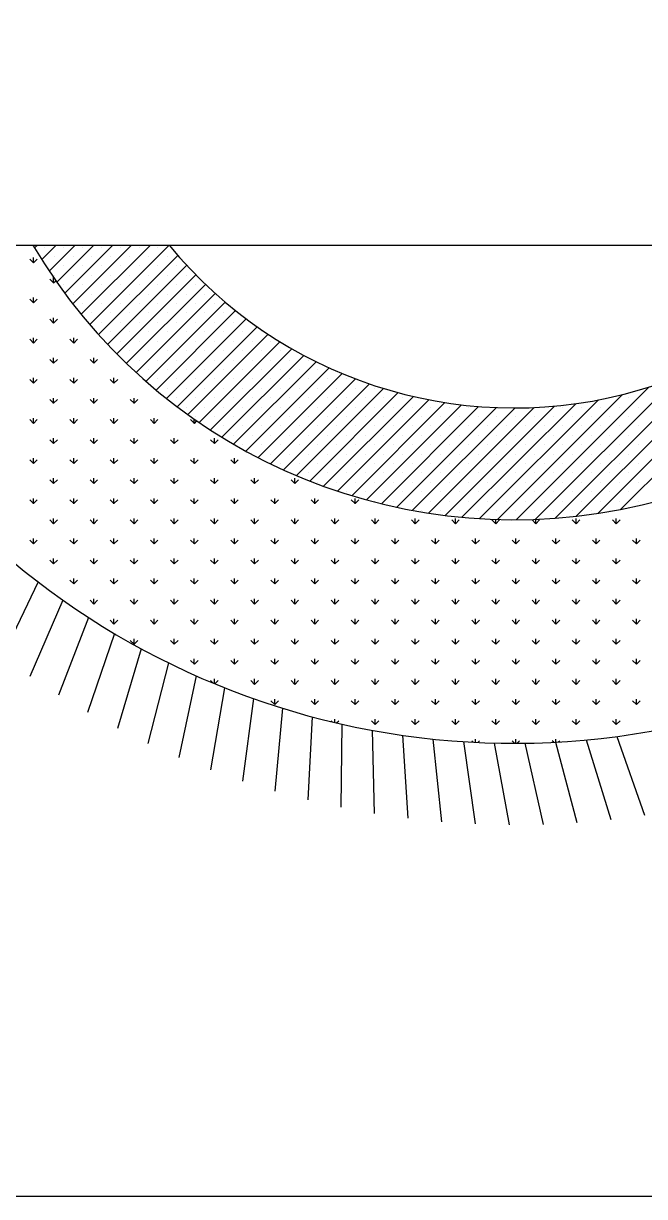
# Model space of a CAD drawing. Extents: x -42728 to 99010, y -18674 to 47645.
# Drawn here: x 15288 to 15843, y 21426 to 22476 of the extents above; entities that cross this region are included whole.
import ezdxf

# ---------------------------------------------------------------- set-up
doc = ezdxf.new("R2010")
doc.units = 0
doc.header["$LTSCALE"] = 100
doc.header["$MEASUREMENT"] = 0
doc.layers.get('0').update_dxf_attribs({"linetype": 'CONTINUOUS'})

# ---------------------------------------------------------------- blocks, each defined once
blk = doc.blocks.new('A$C54835C70')
for p, q in [((1839.9, 278.7), (2258.7, 697.5)), ((1860.2, 282.2), (2255.2, 677.1)), ((1336.5, 516.2), (1339, 518.7)), ((1342.9, 505.7), (1355.9, 518.7)), ((1345.7, 516.9), (1345.7, 516.9)), ((1349.5, 495.5), (1372.7, 518.7)), ((1356.4, 485.5), (1389.5, 518.7)), ((1362.5, 516.9), (1362.5, 516.9)), ((1363.4, 475.7), (1406.4, 518.7)), ((1370.7, 466.1), (1423.2, 518.7)), ((1378.1, 456.8), (1440.1, 518.7)), ((1379.3, 516.9), (1379.3, 516.9)), ((1385.8, 447.6), (1456.8, 518.6)), ((1396.2, 516.9), (1396.2, 516.9)), ((1413, 516.9), (1413, 516.9)), ((1429.9, 516.9), (1429.9, 516.9)), ((1446.7, 516.9), (1446.7, 516.9)), ((1335.6, 502.9), (1332.2, 506.2)), ((1335.6, 502.9), (1335.6, 507.6)), ((1335.6, 502.9), (1338.9, 506.2)), ((1354.1, 508.5), (1354.1, 508.5)), ((1370.9, 508.5), (1370.9, 508.5)), ((1387.8, 508.5), (1387.8, 508.5)), ((1393.7, 438.6), (1464.5, 509.5)), ((1404.6, 508.5), (1404.6, 508.5)), ((1421.4, 508.5), (1421.4, 508.5)), ((1438.3, 508.5), (1438.3, 508.5)), ((1455.1, 508.5), (1455.1, 508.5)), ((1362.5, 500.1), (1362.5, 500.1)), ((1379.3, 500.1), (1379.3, 500.1)), ((1396.2, 500.1), (1396.2, 500.1)), ((1401.7, 429.9), (1472.5, 500.6)), ((1413, 500.1), (1413, 500.1)), ((1429.9, 500.1), (1429.9, 500.1)), ((1446.7, 500.1), (1446.7, 500.1)), ((1463.5, 500.1), (1463.5, 500.1)), ((1353.5, 484.9), (1350.2, 488.3)), ((1353.5, 484.9), (1353.5, 489.6)), ((1353.5, 484.9), (1355.5, 486.8)), ((1354.1, 491.7), (1354.1, 491.7)), ((1362.5, 483.2), (1362.5, 483.2)), ((1370.9, 491.7), (1370.9, 491.7)), ((1379.3, 483.2), (1379.3, 483.2)), ((1387.8, 491.7), (1387.8, 491.7)), ((1396.2, 483.2), (1396.2, 483.2)), ((1404.6, 491.7), (1404.6, 491.7)), ((1410, 421.3), (1480.7, 492)), ((1413, 483.2), (1413, 483.2)), ((1418.5, 412.9), (1489.2, 483.6)), ((1421.4, 491.7), (1421.4, 491.7)), ((1429.9, 483.2), (1429.9, 483.2)), ((1438.3, 491.7), (1438.3, 491.7)), ((1446.7, 483.2), (1446.7, 483.2)), ((1455.1, 491.7), (1455.1, 491.7)), ((1463.5, 483.2), (1463.5, 483.2)), ((1472, 491.7), (1472, 491.7)), ((1480.4, 483.2), (1480.4, 483.2)), ((1370.9, 474.8), (1370.9, 474.8)), ((1387.8, 474.8), (1387.8, 474.8)), ((1404.6, 474.8), (1404.6, 474.8)), ((1421.4, 474.8), (1421.4, 474.8)), ((1427.2, 404.8), (1497.9, 475.5)), ((1438.3, 474.8), (1438.3, 474.8)), ((1455.1, 474.8), (1455.1, 474.8)), ((1472, 474.8), (1472, 474.8)), ((1488.8, 474.8), (1488.8, 474.8)), ((1335.6, 467), (1332.2, 470.3)), ((1335.6, 466.9), (1335.6, 471.7)), ((1335.6, 467), (1338.9, 470.3)), ((1379.3, 466.4), (1379.3, 466.4)), ((1396.2, 466.4), (1396.2, 466.4)), ((1413, 466.4), (1413, 466.4)), ((1429.9, 466.4), (1429.9, 466.4)), ((1436, 396.8), (1506.9, 467.7)), ((1446.7, 466.4), (1446.7, 466.4)), ((1463.5, 466.4), (1463.5, 466.4)), ((1480.4, 466.4), (1480.4, 466.4)), ((1497.2, 466.4), (1497.2, 466.4)), ((1353.5, 449), (1350.2, 452.4)), ((1353.5, 449), (1353.5, 453.7)), ((1353.5, 449), (1356.9, 452.4)), ((1387.8, 458), (1387.8, 458)), ((1404.6, 458), (1404.6, 458)), ((1421.4, 458), (1421.4, 458)), ((1438.3, 458), (1438.3, 458)), ((1445.1, 389), (1516.2, 460.1)), ((1454.4, 381.5), (1525.7, 452.8)), ((1455.1, 458), (1455.1, 458)), ((1472, 458), (1472, 458)), ((1488.8, 458), (1488.8, 458)), ((1505.6, 458), (1505.6, 458)), ((1396.2, 449.6), (1396.2, 449.6)), ((1404.6, 441.1), (1404.6, 441.1)), ((1413, 449.6), (1413, 449.6)), ((1421.4, 441.1), (1421.4, 441.1)), ((1429.9, 449.6), (1429.9, 449.6)), ((1438.3, 441.1), (1438.3, 441.1)), ((1446.7, 449.6), (1446.7, 449.6)), ((1455.1, 441.1), (1455.1, 441.1)), ((1463.5, 449.6), (1463.5, 449.6)), ((1463.9, 374.1), (1535.4, 445.7)), ((1472, 441.1), (1472, 441.1)), ((1480.4, 449.6), (1480.4, 449.6)), ((1488.8, 441.1), (1488.8, 441.1)), ((1497.2, 449.6), (1497.2, 449.6)), ((1505.6, 441.1), (1505.6, 441.1)), ((1514.1, 449.6), (1514.1, 449.6)), ((1522.5, 441.1), (1522.5, 441.1)), ((1539.3, 441.1), (1539.3, 441.1)), ((1335.6, 431), (1332.2, 434.4)), ((1335.6, 431), (1335.6, 435.8)), ((1335.6, 431), (1338.9, 434.4)), ((1371.5, 431), (1368.1, 434.4)), ((1371.5, 431), (1371.5, 435.8)), ((1371.5, 431), (1374.9, 434.4)), ((1413, 432.7), (1413, 432.7)), ((1429.9, 432.7), (1429.9, 432.7)), ((1446.7, 432.7), (1446.7, 432.7)), ((1463.5, 432.7), (1463.5, 432.7)), ((1473.6, 367), (1545.4, 438.9)), ((1480.4, 432.7), (1480.4, 432.7)), ((1483.5, 360), (1555.7, 432.3)), ((1497.2, 432.7), (1497.2, 432.7)), ((1514.1, 432.7), (1514.1, 432.7)), ((1530.9, 432.7), (1530.9, 432.7)), ((1547.7, 432.7), (1547.7, 432.7)), ((1820.5, 276.1), (1980.5, 436.1)), ((1421.4, 424.3), (1421.4, 424.3)), ((1438.3, 424.3), (1438.3, 424.3)), ((1455.1, 424.3), (1455.1, 424.3)), ((1472, 424.3), (1472, 424.3)), ((1488.8, 424.3), (1488.8, 424.3)), ((1493.6, 353.3), (1566.3, 426)), ((1503.9, 346.8), (1577.1, 420)), ((1505.6, 424.3), (1505.6, 424.3)), ((1522.5, 424.3), (1522.5, 424.3)), ((1539.3, 424.3), (1539.3, 424.3)), ((1556.1, 424.3), (1556.1, 424.3)), ((1353.5, 413.1), (1350.2, 416.4)), ((1353.5, 413.1), (1353.5, 417.8)), ((1353.5, 413.1), (1356.9, 416.4)), ((1389.4, 413.1), (1386.1, 416.4)), ((1389.4, 413.1), (1389.4, 417.8)), ((1389.4, 413.1), (1392.8, 416.4)), ((1429.9, 415.9), (1429.9, 415.9)), ((1446.7, 415.9), (1446.7, 415.9)), ((1463.5, 415.9), (1463.5, 415.9)), ((1480.4, 415.9), (1480.4, 415.9)), ((1497.2, 415.9), (1497.2, 415.9)), ((1514.1, 415.9), (1514.1, 415.9)), ((1514.4, 340.5), (1588.2, 414.3)), ((1530.9, 415.9), (1530.9, 415.9)), ((1547.7, 415.9), (1547.7, 415.9)), ((1564.6, 415.9), (1564.6, 415.9)), ((1581.4, 415.9), (1581.4, 415.9)), ((1801.9, 274.4), (1941.8, 414.3)), ((1335.6, 395.1), (1335.6, 399.9)), ((1371.5, 395.1), (1371.5, 399.9)), ((1407.4, 395.1), (1407.4, 399.9)), ((1438.3, 407.5), (1438.3, 407.5)), ((1446.7, 399), (1446.7, 399)), ((1455.1, 407.5), (1455.1, 407.5)), ((1463.5, 399), (1463.5, 399)), ((1472, 407.5), (1472, 407.5)), ((1480.4, 399), (1480.4, 399)), ((1488.8, 407.5), (1488.8, 407.5)), ((1497.2, 399), (1497.2, 399)), ((1505.6, 407.5), (1505.6, 407.5)), ((1514.1, 399), (1514.1, 399)), ((1522.5, 407.5), (1522.5, 407.5)), ((1525.2, 334.4), (1599.7, 408.9)), ((1530.9, 399), (1530.9, 399)), ((1536.2, 328.6), (1611.4, 403.8)), ((1539.3, 407.5), (1539.3, 407.5)), ((1547.4, 323), (1623.4, 399)), ((1547.7, 399), (1547.7, 399)), ((1556.1, 407.5), (1556.1, 407.5)), ((1564.6, 399), (1564.6, 399)), ((1573, 407.5), (1573, 407.5)), ((1581.4, 399), (1581.4, 399)), ((1589.8, 407.5), (1589.8, 407.5)), ((1598.2, 399), (1598.2, 399)), ((1615.1, 399), (1615.1, 399)), ((1784.1, 273.4), (1911.6, 400.9)), ((1335.6, 395.1), (1332.2, 398.5)), ((1335.6, 395.1), (1338.9, 398.5)), ((1371.5, 395.1), (1368.1, 398.5)), ((1371.5, 395.1), (1374.9, 398.5)), ((1407.4, 395.1), (1404, 398.5)), ((1407.4, 395.1), (1410.8, 398.5)), ((1455.1, 390.6), (1455.1, 390.6)), ((1472, 390.6), (1472, 390.6)), ((1488.8, 390.6), (1488.8, 390.6)), ((1505.6, 390.6), (1505.6, 390.6)), ((1522.5, 390.6), (1522.5, 390.6)), ((1539.3, 390.6), (1539.3, 390.6)), ((1556.1, 390.6), (1556.1, 390.6)), ((1558.9, 317.6), (1635.8, 394.5)), ((1570.6, 312.5), (1648.5, 390.4)), ((1573, 390.6), (1573, 390.6)), ((1589.8, 390.6), (1589.8, 390.6)), ((1606.7, 390.6), (1606.7, 390.6)), ((1623.5, 390.6), (1623.5, 390.6)), ((1640.3, 390.6), (1640.3, 390.6)), ((1766.9, 273), (1885.5, 391.6)), ((1353.5, 377.2), (1350.2, 380.5)), ((1353.5, 377.1), (1353.5, 381.9)), ((1353.5, 377.2), (1356.9, 380.5)), ((1389.4, 377.2), (1386.1, 380.5)), ((1389.4, 377.1), (1389.4, 381.9)), ((1389.4, 377.2), (1392.8, 380.5)), ((1425.4, 377.2), (1422, 380.5)), ((1425.4, 377.1), (1425.4, 381.9)), ((1425.4, 377.2), (1428.7, 380.5)), ((1463.5, 382.2), (1463.5, 382.2)), ((1480.4, 382.2), (1480.4, 382.2)), ((1497.2, 382.2), (1497.2, 382.2)), ((1514.1, 382.2), (1514.1, 382.2)), ((1530.9, 382.2), (1530.9, 382.2)), ((1547.7, 382.2), (1547.7, 382.2)), ((1564.6, 382.2), (1564.6, 382.2)), ((1581.4, 382.2), (1581.4, 382.2)), ((1582.5, 307.6), (1661.6, 386.7)), ((1594.8, 303), (1675.1, 383.3)), ((1598.2, 382.2), (1598.2, 382.2)), ((1607.3, 298.6), (1689, 380.3)), ((1615.1, 382.2), (1615.1, 382.2)), ((1631.9, 382.2), (1631.9, 382.2)), ((1648.8, 382.2), (1648.8, 382.2)), ((1665.6, 382.2), (1665.6, 382.2)), ((1734.2, 274), (1840.4, 380.2)), ((1750.3, 273.2), (1862, 385)), ((1850.8, 382.2), (1850.8, 382.2)), ((1867.6, 382.2), (1867.6, 382.2)), ((1472, 373.8), (1472, 373.8)), ((1488.8, 373.8), (1488.8, 373.8)), ((1505.6, 373.8), (1505.6, 373.8)), ((1522.5, 373.8), (1522.5, 373.8)), ((1539.3, 373.8), (1539.3, 373.8)), ((1556.1, 373.8), (1556.1, 373.8)), ((1573, 373.8), (1573, 373.8)), ((1589.8, 373.8), (1589.8, 373.8)), ((1606.7, 373.8), (1606.7, 373.8)), ((1620, 294.5), (1703.3, 377.8)), ((1623.5, 373.8), (1623.5, 373.8)), ((1633.1, 290.8), (1718.1, 375.8)), ((1640.3, 373.8), (1640.3, 373.8)), ((1646.5, 287.3), (1733.4, 374.3)), ((1657.2, 373.8), (1657.2, 373.8)), ((1660.2, 284.2), (1749.3, 373.3)), ((1674, 373.8), (1674, 373.8)), ((1674.2, 281.4), (1765.9, 373)), ((1688.6, 278.9), (1783.1, 373.4)), ((1690.8, 373.8), (1690.8, 373.8)), ((1703.4, 276.8), (1801.2, 374.7)), ((1707.7, 373.8), (1707.7, 373.8)), ((1718.5, 275.2), (1820.2, 376.8)), ((1724.5, 373.8), (1724.5, 373.8)), ((1791.9, 373.8), (1791.9, 373.8)), ((1808.7, 373.8), (1808.7, 373.8)), ((1825.6, 373.8), (1825.6, 373.8)), ((1842.4, 373.8), (1842.4, 373.8)), ((1859.2, 373.8), (1859.2, 373.8)), ((1876.1, 373.8), (1876.1, 373.8)), ((1335.6, 359.2), (1332.2, 362.6)), ((1335.6, 359.2), (1335.6, 363.9)), ((1335.6, 359.2), (1338.9, 362.6)), ((1371.5, 359.2), (1368.1, 362.6)), ((1371.5, 359.2), (1371.5, 363.9)), ((1371.5, 359.2), (1374.9, 362.6)), ((1407.4, 359.2), (1404, 362.6)), ((1407.4, 359.2), (1407.4, 363.9)), ((1407.4, 359.2), (1410.8, 362.6)), ((1443.3, 359.2), (1440, 362.6)), ((1443.3, 359.2), (1443.3, 363.9)), ((1443.3, 359.2), (1446.7, 362.6)), ((1479.3, 359.2), (1475.9, 362.6)), ((1479.2, 359.2), (1479.2, 362.9)), ((1479.3, 359.2), (1481.5, 361.4)), ((1480.4, 365.4), (1480.4, 365.4)), ((1488.8, 356.9), (1488.8, 356.9)), ((1497.2, 365.4), (1497.2, 365.4)), ((1505.6, 356.9), (1505.6, 356.9)), ((1514.1, 365.4), (1514.1, 365.4)), ((1522.5, 356.9), (1522.5, 356.9)), ((1530.9, 365.4), (1530.9, 365.4)), ((1539.3, 356.9), (1539.3, 356.9)), ((1547.7, 365.4), (1547.7, 365.4)), ((1556.1, 356.9), (1556.1, 356.9)), ((1564.6, 365.4), (1564.6, 365.4)), ((1573, 356.9), (1573, 356.9)), ((1581.4, 365.4), (1581.4, 365.4)), ((1589.8, 356.9), (1589.8, 356.9)), ((1598.2, 365.4), (1598.2, 365.4)), ((1606.7, 356.9), (1606.7, 356.9)), ((1615.1, 365.4), (1615.1, 365.4)), ((1623.5, 356.9), (1623.5, 356.9)), ((1631.9, 365.4), (1631.9, 365.4)), ((1640.3, 356.9), (1640.3, 356.9)), ((1648.8, 365.4), (1648.8, 365.4)), ((1657.2, 356.9), (1657.2, 356.9)), ((1665.6, 365.4), (1665.6, 365.4)), ((1674, 356.9), (1674, 356.9)), ((1682.4, 365.4), (1682.4, 365.4)), ((1690.8, 356.9), (1690.8, 356.9)), ((1699.3, 365.4), (1699.3, 365.4)), ((1707.7, 356.9), (1707.7, 356.9)), ((1716.1, 365.4), (1716.1, 365.4)), ((1724.5, 356.9), (1724.5, 356.9)), ((1732.9, 365.4), (1732.9, 365.4)), ((1741.4, 356.9), (1741.4, 356.9)), ((1749.8, 365.4), (1749.8, 365.4)), ((1758.2, 356.9), (1758.2, 356.9)), ((1766.6, 365.4), (1766.6, 365.4)), ((1775, 356.9), (1775, 356.9)), ((1783.5, 365.4), (1783.5, 365.4)), ((1791.9, 356.9), (1791.9, 356.9)), ((1800.3, 365.4), (1800.3, 365.4)), ((1808.7, 356.9), (1808.7, 356.9)), ((1817.1, 365.4), (1817.1, 365.4)), ((1825.6, 356.9), (1825.6, 356.9)), ((1834, 365.4), (1834, 365.4)), ((1842.4, 356.9), (1842.4, 356.9)), ((1850.8, 365.4), (1850.8, 365.4)), ((1859.2, 356.9), (1859.2, 356.9)), ((1867.6, 365.4), (1867.6, 365.4)), ((1876.1, 356.9), (1876.1, 356.9)), ((1514.1, 348.5), (1514.1, 348.5)), ((1530.9, 348.5), (1530.9, 348.5)), ((1547.7, 348.5), (1547.7, 348.5)), ((1564.6, 348.5), (1564.6, 348.5)), ((1581.4, 348.5), (1581.4, 348.5)), ((1598.2, 348.5), (1598.2, 348.5)), ((1615.1, 348.5), (1615.1, 348.5)), ((1631.9, 348.5), (1631.9, 348.5)), ((1648.8, 348.5), (1648.8, 348.5)), ((1665.6, 348.5), (1665.6, 348.5)), ((1682.4, 348.5), (1682.4, 348.5)), ((1699.3, 348.5), (1699.3, 348.5)), ((1716.1, 348.5), (1716.1, 348.5)), ((1732.9, 348.5), (1732.9, 348.5)), ((1749.8, 348.5), (1749.8, 348.5)), ((1766.6, 348.5), (1766.6, 348.5)), ((1783.5, 348.5), (1783.5, 348.5)), ((1800.3, 348.5), (1800.3, 348.5)), ((1817.1, 348.5), (1817.1, 348.5)), ((1834, 348.5), (1834, 348.5)), ((1850.8, 348.5), (1850.8, 348.5)), ((1867.6, 348.5), (1867.6, 348.5)), ((1353.5, 341.2), (1350.2, 344.6)), ((1353.5, 341.2), (1353.5, 346)), ((1353.5, 341.2), (1356.9, 344.6)), ((1389.4, 341.2), (1386.1, 344.6)), ((1389.4, 341.2), (1389.4, 346)), ((1389.4, 341.2), (1392.8, 344.6)), ((1425.4, 341.2), (1422, 344.6)), ((1425.4, 341.2), (1425.4, 346)), ((1425.4, 341.2), (1428.7, 344.6)), ((1461.3, 341.2), (1457.9, 344.6)), ((1461.3, 341.2), (1461.3, 346)), ((1461.3, 341.2), (1464.7, 344.6)), ((1497.2, 341.2), (1493.8, 344.6)), ((1497.2, 341.2), (1497.2, 346)), ((1497.2, 341.2), (1500.6, 344.6)), ((1522.5, 340.1), (1522.5, 340.1)), ((1539.3, 340.1), (1539.3, 340.1)), ((1556.1, 340.1), (1556.1, 340.1)), ((1573, 340.1), (1573, 340.1)), ((1589.8, 340.1), (1589.8, 340.1)), ((1606.7, 340.1), (1606.7, 340.1)), ((1623.5, 340.1), (1623.5, 340.1)), ((1640.3, 340.1), (1640.3, 340.1)), ((1657.2, 340.1), (1657.2, 340.1)), ((1674, 340.1), (1674, 340.1)), ((1690.8, 340.1), (1690.8, 340.1)), ((1707.7, 340.1), (1707.7, 340.1)), ((1724.5, 340.1), (1724.5, 340.1)), ((1741.4, 340.1), (1741.4, 340.1)), ((1758.2, 340.1), (1758.2, 340.1)), ((1775, 340.1), (1775, 340.1)), ((1791.9, 340.1), (1791.9, 340.1)), ((1808.7, 340.1), (1808.7, 340.1)), ((1825.6, 340.1), (1825.6, 340.1)), ((1842.4, 340.1), (1842.4, 340.1)), ((1859.2, 340.1), (1859.2, 340.1)), ((1876.1, 340.1), (1876.1, 340.1)), ((1335.6, 323.3), (1332.2, 326.6)), ((1335.6, 323.3), (1335.6, 328)), ((1335.6, 323.3), (1338.9, 326.6)), ((1371.5, 323.3), (1368.1, 326.6)), ((1371.5, 323.3), (1371.5, 328)), ((1371.5, 323.3), (1374.9, 326.6)), ((1407.4, 323.3), (1404, 326.6)), ((1407.4, 323.3), (1407.4, 328)), ((1407.4, 323.3), (1410.8, 326.6)), ((1443.3, 323.3), (1440, 326.6)), ((1443.3, 323.3), (1443.3, 328)), ((1443.3, 323.3), (1446.7, 326.6)), ((1479.3, 323.3), (1475.9, 326.6)), ((1479.2, 323.3), (1479.2, 328)), ((1479.3, 323.3), (1482.6, 326.6)), ((1515.2, 323.3), (1511.8, 326.6)), ((1515.2, 323.3), (1515.2, 328)), ((1515.2, 323.3), (1518.5, 326.6)), ((1530.9, 331.7), (1530.9, 331.7)), ((1547.7, 331.7), (1547.7, 331.7)), ((1564.6, 331.7), (1564.6, 331.7)), ((1581.4, 331.7), (1581.4, 331.7)), ((1598.2, 331.7), (1598.2, 331.7)), ((1615.1, 331.7), (1615.1, 331.7)), ((1631.9, 331.7), (1631.9, 331.7)), ((1648.8, 331.7), (1648.8, 331.7)), ((1665.6, 331.7), (1665.6, 331.7)), ((1682.4, 331.7), (1682.4, 331.7)), ((1699.3, 331.7), (1699.3, 331.7)), ((1716.1, 331.7), (1716.1, 331.7)), ((1732.9, 331.7), (1732.9, 331.7)), ((1749.8, 331.7), (1749.8, 331.7)), ((1766.6, 331.7), (1766.6, 331.7)), ((1783.5, 331.7), (1783.5, 331.7)), ((1800.3, 331.7), (1800.3, 331.7)), ((1817.1, 331.7), (1817.1, 331.7)), ((1834, 331.7), (1834, 331.7)), ((1850.8, 331.7), (1850.8, 331.7)), ((1867.6, 331.7), (1867.6, 331.7)), ((1556.1, 323.3), (1556.1, 323.3)), ((1573, 323.3), (1573, 323.3)), ((1589.8, 323.3), (1589.8, 323.3)), ((1606.7, 323.3), (1606.7, 323.3)), ((1623.5, 323.3), (1623.5, 323.3)), ((1640.3, 323.3), (1640.3, 323.3)), ((1657.2, 323.3), (1657.2, 323.3)), ((1674, 323.3), (1674, 323.3)), ((1690.8, 323.3), (1690.8, 323.3)), ((1707.7, 323.3), (1707.7, 323.3)), ((1724.5, 323.3), (1724.5, 323.3)), ((1741.4, 323.3), (1741.4, 323.3)), ((1758.2, 323.3), (1758.2, 323.3)), ((1775, 323.3), (1775, 323.3)), ((1791.9, 323.3), (1791.9, 323.3)), ((1808.7, 323.3), (1808.7, 323.3)), ((1825.6, 323.3), (1825.6, 323.3)), ((1842.4, 323.3), (1842.4, 323.3)), ((1859.2, 323.3), (1859.2, 323.3)), ((1876.1, 323.3), (1876.1, 323.3)), ((1353.5, 305.3), (1350.2, 308.7)), ((1353.5, 305.3), (1353.5, 310.1)), ((1353.5, 305.3), (1356.9, 308.7)), ((1389.4, 305.3), (1386.1, 308.7)), ((1389.4, 305.3), (1389.4, 310.1)), ((1389.4, 305.3), (1392.8, 308.7)), ((1425.4, 305.3), (1422, 308.7)), ((1425.4, 305.3), (1425.4, 310.1)), ((1425.4, 305.3), (1428.7, 308.7)), ((1461.3, 305.3), (1457.9, 308.7)), ((1461.3, 305.3), (1461.3, 310.1)), ((1461.3, 305.3), (1464.7, 308.7)), ((1497.2, 305.3), (1493.8, 308.7)), ((1497.2, 305.3), (1497.2, 310.1)), ((1497.2, 305.3), (1500.6, 308.7)), ((1533.1, 305.3), (1529.8, 308.7)), ((1533.1, 305.3), (1533.1, 310.1)), ((1533.1, 305.3), (1536.5, 308.7)), ((1569.1, 305.3), (1565.7, 308.7)), ((1569, 305.3), (1569, 310.1)), ((1569.1, 305.3), (1572.4, 308.7)), ((1581.4, 314.9), (1581.4, 314.9)), ((1589.8, 306.4), (1589.8, 306.4)), ((1598.2, 314.9), (1598.2, 314.9)), ((1606.7, 306.4), (1606.7, 306.4)), ((1615.1, 314.9), (1615.1, 314.9)), ((1623.5, 306.4), (1623.5, 306.4)), ((1631.9, 314.9), (1631.9, 314.9)), ((1640.3, 306.4), (1640.3, 306.4)), ((1648.8, 314.9), (1648.8, 314.9)), ((1657.2, 306.4), (1657.2, 306.4)), ((1665.6, 314.9), (1665.6, 314.9)), ((1674, 306.4), (1674, 306.4)), ((1682.4, 314.9), (1682.4, 314.9)), ((1690.8, 306.4), (1690.8, 306.4)), ((1699.3, 314.9), (1699.3, 314.9)), ((1707.7, 306.4), (1707.7, 306.4)), ((1716.1, 314.9), (1716.1, 314.9)), ((1724.5, 306.4), (1724.5, 306.4)), ((1732.9, 314.9), (1732.9, 314.9)), ((1741.4, 306.4), (1741.4, 306.4)), ((1749.8, 314.9), (1749.8, 314.9)), ((1758.2, 306.4), (1758.2, 306.4)), ((1766.6, 314.9), (1766.6, 314.9)), ((1775, 306.4), (1775, 306.4)), ((1783.5, 314.9), (1783.5, 314.9)), ((1791.9, 306.4), (1791.9, 306.4)), ((1800.3, 314.9), (1800.3, 314.9)), ((1808.7, 306.4), (1808.7, 306.4)), ((1817.1, 314.9), (1817.1, 314.9)), ((1825.6, 306.4), (1825.6, 306.4)), ((1834, 314.9), (1834, 314.9)), ((1842.4, 306.4), (1842.4, 306.4)), ((1850.8, 314.9), (1850.8, 314.9)), ((1859.2, 306.4), (1859.2, 306.4)), ((1867.6, 314.9), (1867.6, 314.9)), ((1876.1, 306.4), (1876.1, 306.4)), ((1615.1, 298), (1615.1, 298)), ((1631.9, 298), (1631.9, 298)), ((1648.8, 298), (1648.8, 298)), ((1665.6, 298), (1665.6, 298)), ((1682.4, 298), (1682.4, 298)), ((1699.3, 298), (1699.3, 298)), ((1716.1, 298), (1716.1, 298)), ((1732.9, 298), (1732.9, 298)), ((1749.8, 298), (1749.8, 298)), ((1766.6, 298), (1766.6, 298)), ((1783.5, 298), (1783.5, 298)), ((1800.3, 298), (1800.3, 298)), ((1817.1, 298), (1817.1, 298)), ((1834, 298), (1834, 298)), ((1850.8, 298), (1850.8, 298)), ((1867.6, 298), (1867.6, 298)), ((1335.6, 287.4), (1332.2, 290.7)), ((1335.6, 287.3), (1335.6, 292.1)), ((1335.6, 287.4), (1338.9, 290.7)), ((1371.5, 287.4), (1368.1, 290.7)), ((1371.5, 287.3), (1371.5, 292.1)), ((1371.5, 287.4), (1374.9, 290.7)), ((1407.4, 287.4), (1404, 290.7)), ((1407.4, 287.3), (1407.4, 292.1)), ((1407.4, 287.4), (1410.8, 290.7)), ((1443.3, 287.4), (1440, 290.7)), ((1443.3, 287.3), (1443.3, 292.1)), ((1443.3, 287.4), (1446.7, 290.7)), ((1479.3, 287.4), (1475.9, 290.7)), ((1479.2, 287.3), (1479.2, 292.1)), ((1479.3, 287.4), (1482.6, 290.7)), ((1515.2, 287.4), (1511.8, 290.7)), ((1515.2, 287.3), (1515.2, 292.1)), ((1515.2, 287.4), (1518.5, 290.7)), ((1551.1, 287.4), (1547.7, 290.7)), ((1551.1, 287.3), (1551.1, 292.1)), ((1551.1, 287.4), (1554.5, 290.7)), ((1587, 287.4), (1583.6, 290.7)), ((1587, 287.3), (1587, 292.1)), ((1587, 287.4), (1590.4, 290.7)), ((1622.9, 287.4), (1619.6, 290.7)), ((1622.9, 287.3), (1622.9, 292.1)), ((1622.9, 287.4), (1626.3, 290.7)), ((1640.3, 289.6), (1640.3, 289.6)), ((1657.2, 289.6), (1657.2, 289.6)), ((1674, 289.6), (1674, 289.6)), ((1690.8, 289.6), (1690.8, 289.6)), ((1707.7, 289.6), (1707.7, 289.6)), ((1724.5, 289.6), (1724.5, 289.6)), ((1741.4, 289.6), (1741.4, 289.6)), ((1758.2, 289.6), (1758.2, 289.6)), ((1775, 289.6), (1775, 289.6)), ((1791.9, 289.6), (1791.9, 289.6)), ((1808.7, 289.6), (1808.7, 289.6)), ((1825.6, 289.6), (1825.6, 289.6)), ((1842.4, 289.6), (1842.4, 289.6)), ((1859.2, 289.6), (1859.2, 289.6)), ((1876.1, 289.6), (1876.1, 289.6)), ((1353.5, 269.4), (1353.5, 274.1)), ((1389.4, 269.4), (1389.4, 274.1)), ((1425.4, 269.4), (1425.4, 274.1)), ((1461.3, 269.4), (1461.3, 274.1)), ((1497.2, 269.4), (1497.2, 274.1)), ((1533.1, 269.4), (1533.1, 274.1)), ((1569, 269.4), (1569, 274.1)), ((1605, 269.4), (1605, 274.1)), ((1640.9, 269.4), (1640.9, 274.1)), ((1676.8, 269.4), (1676.8, 274.1)), ((1682.4, 281.2), (1682.4, 281.2)), ((1699.3, 281.2), (1699.3, 281.2)), ((1712.7, 269.4), (1712.7, 274.1)), ((1716.1, 281.2), (1716.1, 281.2)), ((1732.9, 281.2), (1732.9, 281.2)), ((1748.7, 269.4), (1748.7, 273.3)), ((1749.8, 281.2), (1749.8, 281.2)), ((1766.6, 281.2), (1766.6, 281.2)), ((1783.5, 281.2), (1783.5, 281.2)), ((1784.6, 269.4), (1784.6, 273.4)), ((1800.3, 281.2), (1800.3, 281.2)), ((1817.1, 281.2), (1817.1, 281.2)), ((1820.5, 269.4), (1820.5, 274.1)), ((1834, 281.2), (1834, 281.2)), ((1850.8, 281.2), (1850.8, 281.2)), ((1856.4, 269.4), (1856.4, 274.1)), ((1353.5, 269.4), (1350.2, 272.8)), ((1353.5, 269.4), (1356.9, 272.8)), ((1389.4, 269.4), (1386.1, 272.8)), ((1389.4, 269.4), (1392.8, 272.8)), ((1425.4, 269.4), (1422, 272.8)), ((1425.4, 269.4), (1428.7, 272.8)), ((1461.3, 269.4), (1457.9, 272.8)), ((1461.3, 269.4), (1464.7, 272.8)), ((1497.2, 269.4), (1493.8, 272.8)), ((1497.2, 269.4), (1500.6, 272.8)), ((1533.1, 269.4), (1529.8, 272.8)), ((1533.1, 269.4), (1536.5, 272.8)), ((1569.1, 269.4), (1565.7, 272.8)), ((1569.1, 269.4), (1572.4, 272.8)), ((1605, 269.4), (1601.6, 272.8)), ((1605, 269.4), (1608.3, 272.8)), ((1640.9, 269.4), (1637.5, 272.8)), ((1640.9, 269.4), (1644.3, 272.8)), ((1676.8, 269.4), (1673.5, 272.8)), ((1676.8, 269.4), (1680.2, 272.8)), ((1712.7, 269.4), (1709.4, 272.8)), ((1712.7, 269.4), (1716.1, 272.8)), ((1748.7, 269.4), (1745.3, 272.8)), ((1748.7, 269.4), (1752, 272.8)), ((1784.6, 269.4), (1781.2, 272.8)), ((1784.6, 269.4), (1787.9, 272.8)), ((1820.5, 269.4), (1817.1, 272.8)), ((1820.5, 269.4), (1823.9, 272.8)), ((1856.4, 269.4), (1853.1, 272.8)), ((1856.4, 269.4), (1859.8, 272.8)), ((1335.6, 251.4), (1332.2, 254.8)), ((1335.6, 251.4), (1335.6, 256.2)), ((1335.6, 251.4), (1338.9, 254.8)), ((1371.5, 251.4), (1368.1, 254.8)), ((1371.5, 251.4), (1371.5, 256.2)), ((1371.5, 251.4), (1374.9, 254.8)), ((1407.4, 251.4), (1404, 254.8)), ((1407.4, 251.4), (1407.4, 256.2)), ((1407.4, 251.4), (1410.8, 254.8)), ((1443.3, 251.4), (1440, 254.8)), ((1443.3, 251.4), (1443.3, 256.2)), ((1443.3, 251.4), (1446.7, 254.8)), ((1479.3, 251.4), (1475.9, 254.8)), ((1479.2, 251.4), (1479.2, 256.2)), ((1479.3, 251.4), (1482.6, 254.8)), ((1515.2, 251.4), (1511.8, 254.8)), ((1515.2, 251.4), (1515.2, 256.2)), ((1515.2, 251.4), (1518.5, 254.8)), ((1551.1, 251.4), (1547.7, 254.8)), ((1551.1, 251.4), (1551.1, 256.2)), ((1551.1, 251.4), (1554.5, 254.8)), ((1587, 251.4), (1583.6, 254.8)), ((1587, 251.4), (1587, 256.2)), ((1587, 251.4), (1590.4, 254.8)), ((1622.9, 251.4), (1619.6, 254.8)), ((1622.9, 251.4), (1622.9, 256.2)), ((1622.9, 251.4), (1626.3, 254.8)), ((1658.9, 251.4), (1655.5, 254.8)), ((1658.8, 251.4), (1658.8, 256.2)), ((1658.9, 251.4), (1662.2, 254.8)), ((1694.8, 251.4), (1691.4, 254.8)), ((1694.8, 251.4), (1694.8, 256.2)), ((1694.8, 251.4), (1698.1, 254.8)), ((1730.7, 251.4), (1727.3, 254.8)), ((1730.7, 251.4), (1730.7, 256.2)), ((1730.7, 251.4), (1734.1, 254.8)), ((1766.6, 251.4), (1763.3, 254.8)), ((1766.6, 251.4), (1766.6, 256.2)), ((1766.6, 251.4), (1770, 254.8)), ((1802.5, 251.4), (1799.2, 254.8)), ((1802.5, 251.4), (1802.5, 256.2)), ((1802.5, 251.4), (1805.9, 254.8)), ((1838.5, 251.4), (1835.1, 254.8)), ((1838.5, 251.4), (1838.5, 256.2)), ((1838.5, 251.4), (1841.8, 254.8)), ((1874.4, 251.4), (1871, 254.8)), ((1874.4, 251.4), (1874.4, 256.2)), ((1874.4, 251.4), (1877.8, 254.8)), ((1353.5, 233.5), (1350.2, 236.8)), ((1353.5, 233.5), (1353.5, 238.2)), ((1353.5, 233.5), (1356.9, 236.8)), ((1389.4, 233.5), (1386.1, 236.8)), ((1389.4, 233.5), (1389.4, 238.2)), ((1389.4, 233.5), (1392.8, 236.8)), ((1425.4, 233.5), (1422, 236.8)), ((1425.4, 233.5), (1425.4, 238.2)), ((1425.4, 233.5), (1428.7, 236.8)), ((1461.3, 233.5), (1457.9, 236.8)), ((1461.3, 233.5), (1461.3, 238.2)), ((1461.3, 233.5), (1464.7, 236.8)), ((1497.2, 233.5), (1493.8, 236.8)), ((1497.2, 233.5), (1497.2, 238.2)), ((1497.2, 233.5), (1500.6, 236.8)), ((1533.1, 233.5), (1529.8, 236.8)), ((1533.1, 233.5), (1533.1, 238.2)), ((1533.1, 233.5), (1536.5, 236.8)), ((1569.1, 233.5), (1565.7, 236.8)), ((1569, 233.5), (1569, 238.2)), ((1569.1, 233.5), (1572.4, 236.8)), ((1605, 233.5), (1601.6, 236.8)), ((1605, 233.5), (1605, 238.2)), ((1605, 233.5), (1608.3, 236.8)), ((1640.9, 233.5), (1637.5, 236.8)), ((1640.9, 233.5), (1640.9, 238.2)), ((1640.9, 233.5), (1644.3, 236.8)), ((1676.8, 233.5), (1673.5, 236.8)), ((1676.8, 233.5), (1676.8, 238.2)), ((1676.8, 233.5), (1680.2, 236.8)), ((1712.7, 233.5), (1709.4, 236.8)), ((1712.7, 233.5), (1712.7, 238.2)), ((1712.7, 233.5), (1716.1, 236.8)), ((1748.7, 233.5), (1745.3, 236.8)), ((1748.7, 233.5), (1748.7, 238.2)), ((1748.7, 233.5), (1752, 236.8)), ((1784.6, 233.5), (1781.2, 236.8)), ((1784.6, 233.5), (1784.6, 238.2)), ((1784.6, 233.5), (1787.9, 236.8)), ((1820.5, 233.5), (1817.1, 236.8)), ((1820.5, 233.5), (1820.5, 238.2)), ((1820.5, 233.5), (1823.9, 236.8)), ((1856.4, 233.5), (1853.1, 236.8)), ((1856.4, 233.5), (1856.4, 238.2)), ((1856.4, 233.5), (1859.8, 236.8)), ((1339.7, 217.3), (1307.6, 150)), ((1338.4, 218.3), (1338.9, 218.9)), ((1371.5, 215.5), (1368.1, 218.9)), ((1371.5, 215.5), (1371.5, 220.3)), ((1371.5, 215.5), (1374.9, 218.9)), ((1407.4, 215.5), (1404, 218.9)), ((1407.4, 215.5), (1407.4, 220.3)), ((1407.4, 215.5), (1410.8, 218.9)), ((1443.3, 215.5), (1440, 218.9)), ((1443.3, 215.5), (1443.3, 220.3)), ((1443.3, 215.5), (1446.7, 218.9)), ((1479.3, 215.5), (1475.9, 218.9)), ((1479.2, 215.5), (1479.2, 220.3)), ((1479.3, 215.5), (1482.6, 218.9)), ((1515.2, 215.5), (1511.8, 218.9)), ((1515.2, 215.5), (1515.2, 220.3)), ((1515.2, 215.5), (1518.5, 218.9)), ((1551.1, 215.5), (1547.7, 218.9)), ((1551.1, 215.5), (1551.1, 220.3)), ((1551.1, 215.5), (1554.5, 218.9)), ((1587, 215.5), (1583.6, 218.9)), ((1587, 215.5), (1587, 220.3)), ((1587, 215.5), (1590.4, 218.9)), ((1622.9, 215.5), (1619.6, 218.9)), ((1622.9, 215.5), (1622.9, 220.3)), ((1622.9, 215.5), (1626.3, 218.9)), ((1658.9, 215.5), (1655.5, 218.9)), ((1658.8, 215.5), (1658.8, 220.3)), ((1658.9, 215.5), (1662.2, 218.9)), ((1694.8, 215.5), (1691.4, 218.9)), ((1694.8, 215.5), (1694.8, 220.3)), ((1694.8, 215.5), (1698.1, 218.9)), ((1730.7, 215.5), (1727.3, 218.9)), ((1730.7, 215.5), (1730.7, 220.3)), ((1730.7, 215.5), (1734.1, 218.9)), ((1766.6, 215.5), (1763.3, 218.9)), ((1766.6, 215.5), (1766.6, 220.3)), ((1766.6, 215.5), (1770, 218.9)), ((1802.5, 215.5), (1799.2, 218.9)), ((1802.5, 215.5), (1802.5, 220.3)), ((1802.5, 215.5), (1805.9, 218.9)), ((1838.5, 215.5), (1835.1, 218.9)), ((1838.5, 215.5), (1838.5, 220.3)), ((1838.5, 215.5), (1841.8, 218.9)), ((1874.4, 215.5), (1871, 218.9)), ((1874.4, 215.5), (1874.4, 220.3)), ((1874.4, 215.5), (1877.8, 218.9)), ((1361.8, 201), (1332.4, 132.6)), ((1389.4, 197.5), (1386.1, 200.9)), ((1389.4, 197.5), (1389.4, 202.3)), ((1389.4, 197.5), (1392.8, 200.9)), ((1425.4, 197.5), (1422, 200.9)), ((1425.4, 197.5), (1425.4, 202.3)), ((1425.4, 197.5), (1428.7, 200.9)), ((1461.3, 197.5), (1457.9, 200.9)), ((1461.3, 197.5), (1461.3, 202.3)), ((1461.3, 197.5), (1464.7, 200.9)), ((1497.2, 197.5), (1493.8, 200.9)), ((1497.2, 197.5), (1497.2, 202.3)), ((1497.2, 197.5), (1500.6, 200.9)), ((1533.1, 197.5), (1529.8, 200.9)), ((1533.1, 197.5), (1533.1, 202.3)), ((1533.1, 197.5), (1536.5, 200.9)), ((1569.1, 197.5), (1565.7, 200.9)), ((1569, 197.5), (1569, 202.3)), ((1569.1, 197.5), (1572.4, 200.9)), ((1605, 197.5), (1601.6, 200.9)), ((1605, 197.5), (1605, 202.3)), ((1605, 197.5), (1608.3, 200.9)), ((1640.9, 197.5), (1637.5, 200.9)), ((1640.9, 197.5), (1640.9, 202.3)), ((1640.9, 197.5), (1644.3, 200.9)), ((1676.8, 197.5), (1673.5, 200.9)), ((1676.8, 197.5), (1676.8, 202.3)), ((1676.8, 197.5), (1680.2, 200.9)), ((1712.7, 197.5), (1709.4, 200.9)), ((1712.7, 197.5), (1712.7, 202.3)), ((1712.7, 197.5), (1716.1, 200.9)), ((1748.7, 197.5), (1745.3, 200.9)), ((1748.7, 197.5), (1748.7, 202.3)), ((1748.7, 197.5), (1752, 200.9)), ((1784.6, 197.5), (1781.2, 200.9)), ((1784.6, 197.5), (1784.6, 202.3)), ((1784.6, 197.5), (1787.9, 200.9)), ((1820.5, 197.5), (1817.1, 200.9)), ((1820.5, 197.5), (1820.5, 202.3)), ((1820.5, 197.5), (1823.9, 200.9)), ((1856.4, 197.5), (1853.1, 200.9)), ((1856.4, 197.5), (1856.4, 202.3)), ((1856.4, 197.5), (1859.8, 200.9)), ((1384.6, 185.6), (1357.9, 116.1)), ((1407.4, 179.6), (1404, 183)), ((1407.4, 179.6), (1407.4, 184.3)), ((1407.4, 179.6), (1410.8, 183)), ((1443.3, 179.6), (1440, 183)), ((1443.3, 179.6), (1443.3, 184.3)), ((1443.3, 179.6), (1446.7, 183)), ((1479.3, 179.6), (1475.9, 183)), ((1479.2, 179.6), (1479.2, 184.3)), ((1479.3, 179.6), (1482.6, 183)), ((1515.2, 179.6), (1511.8, 183)), ((1515.2, 179.6), (1515.2, 184.3)), ((1515.2, 179.6), (1518.5, 183)), ((1551.1, 179.6), (1547.7, 183)), ((1551.1, 179.6), (1551.1, 184.3)), ((1551.1, 179.6), (1554.5, 183)), ((1587, 179.6), (1583.6, 183)), ((1587, 179.6), (1587, 184.3)), ((1587, 179.6), (1590.4, 183)), ((1622.9, 179.6), (1619.6, 183)), ((1622.9, 179.6), (1622.9, 184.3)), ((1622.9, 179.6), (1626.3, 183)), ((1658.9, 179.6), (1655.5, 183)), ((1658.8, 179.6), (1658.8, 184.3)), ((1658.9, 179.6), (1662.2, 183)), ((1694.8, 179.6), (1691.4, 183)), ((1694.8, 179.6), (1694.8, 184.3)), ((1694.8, 179.6), (1698.1, 183)), ((1730.7, 179.6), (1727.3, 183)), ((1730.7, 179.6), (1730.7, 184.3)), ((1730.7, 179.6), (1734.1, 183)), ((1766.6, 179.6), (1763.3, 183)), ((1766.6, 179.6), (1766.6, 184.3)), ((1766.6, 179.6), (1770, 183)), ((1802.5, 179.6), (1799.2, 183)), ((1802.5, 179.6), (1802.5, 184.3)), ((1802.5, 179.6), (1805.9, 183)), ((1838.5, 179.6), (1835.1, 183)), ((1838.5, 179.6), (1838.5, 184.3)), ((1838.5, 179.6), (1841.8, 183)), ((1874.4, 179.6), (1871, 183)), ((1874.4, 179.6), (1874.4, 184.3)), ((1874.4, 179.6), (1877.8, 183)), ((1407.9, 171.1), (1383.9, 100.6)), ((1431.8, 157.6), (1410.6, 86.1)), ((1425.4, 161.6), (1422, 165)), ((1425.4, 161.6), (1425.4, 166.4)), ((1425.4, 161.6), (1428.7, 165)), ((1461.3, 161.6), (1457.9, 165)), ((1461.3, 161.6), (1461.3, 166.4)), ((1461.3, 161.6), (1464.7, 165)), ((1497.2, 161.6), (1493.8, 165)), ((1497.2, 161.6), (1497.2, 166.4)), ((1497.2, 161.6), (1500.6, 165)), ((1533.1, 161.6), (1529.8, 165)), ((1533.1, 161.6), (1533.1, 166.4)), ((1533.1, 161.6), (1536.5, 165)), ((1569.1, 161.6), (1565.7, 165)), ((1569, 161.6), (1569, 166.4)), ((1569.1, 161.6), (1572.4, 165)), ((1605, 161.6), (1601.6, 165)), ((1605, 161.6), (1605, 166.4)), ((1605, 161.6), (1608.3, 165)), ((1640.9, 161.6), (1637.5, 165)), ((1640.9, 161.6), (1640.9, 166.4)), ((1640.9, 161.6), (1644.3, 165)), ((1676.8, 161.6), (1673.5, 165)), ((1676.8, 161.6), (1676.8, 166.4)), ((1676.8, 161.6), (1680.2, 165)), ((1712.7, 161.6), (1709.4, 165)), ((1712.7, 161.6), (1712.7, 166.4)), ((1712.7, 161.6), (1716.1, 165)), ((1748.7, 161.6), (1745.3, 165)), ((1748.7, 161.6), (1748.7, 166.4)), ((1748.7, 161.6), (1752, 165)), ((1784.6, 161.6), (1781.2, 165)), ((1784.6, 161.6), (1784.6, 166.4)), ((1784.6, 161.6), (1787.9, 165)), ((1820.5, 161.6), (1817.1, 165)), ((1820.5, 161.6), (1820.5, 166.4)), ((1820.5, 161.6), (1823.9, 165)), ((1856.4, 161.6), (1853.1, 165)), ((1856.4, 161.6), (1856.4, 166.4)), ((1856.4, 161.6), (1859.8, 165)), ((1479.3, 143.7), (1475.9, 147)), ((1479.2, 143.7), (1479.2, 148.4)), ((1479.3, 143.7), (1482.6, 147)), ((1515.2, 143.7), (1511.8, 147)), ((1515.2, 143.7), (1515.2, 148.4)), ((1515.2, 143.7), (1518.5, 147)), ((1551.1, 143.7), (1547.7, 147)), ((1551.1, 143.7), (1551.1, 148.4)), ((1551.1, 143.7), (1554.5, 147)), ((1587, 143.7), (1583.6, 147)), ((1587, 143.7), (1587, 148.4)), ((1587, 143.7), (1590.4, 147)), ((1622.9, 143.7), (1619.6, 147)), ((1622.9, 143.7), (1622.9, 148.4)), ((1622.9, 143.7), (1626.3, 147)), ((1658.9, 143.7), (1655.5, 147)), ((1658.8, 143.7), (1658.8, 148.4)), ((1658.9, 143.7), (1662.2, 147)), ((1694.8, 143.7), (1691.4, 147)), ((1694.8, 143.7), (1694.8, 148.4)), ((1694.8, 143.7), (1698.1, 147)), ((1730.7, 143.7), (1727.3, 147)), ((1730.7, 143.7), (1730.7, 148.4)), ((1730.7, 143.7), (1734.1, 147)), ((1766.6, 143.7), (1763.3, 147)), ((1766.6, 143.7), (1766.6, 148.4)), ((1766.6, 143.7), (1770, 147)), ((1802.5, 143.7), (1799.2, 147)), ((1802.5, 143.7), (1802.5, 148.4)), ((1802.5, 143.7), (1805.9, 147)), ((1838.5, 143.7), (1835.1, 147)), ((1838.5, 143.7), (1838.5, 148.4)), ((1838.5, 143.7), (1841.8, 147)), ((1874.4, 143.7), (1871, 147)), ((1874.4, 143.7), (1874.4, 148.4)), ((1874.4, 143.7), (1877.8, 147)), ((1456.2, 144.9), (1437.8, 72.8)), ((1481, 133.3), (1465.5, 60.4)), ((1496.1, 126.8), (1493.8, 129.1)), ((1497.2, 126.4), (1497.2, 130.5)), ((1497.7, 126.2), (1500.6, 129.1)), ((1533.1, 125.7), (1529.8, 129.1)), ((1533.1, 125.7), (1533.1, 130.5)), ((1533.1, 125.7), (1536.5, 129.1)), ((1569.1, 125.7), (1565.7, 129.1)), ((1569, 125.7), (1569, 130.5)), ((1569.1, 125.7), (1572.4, 129.1)), ((1605, 125.7), (1601.6, 129.1)), ((1605, 125.7), (1605, 130.5)), ((1605, 125.7), (1608.3, 129.1)), ((1640.9, 125.7), (1637.5, 129.1)), ((1640.9, 125.7), (1640.9, 130.5)), ((1640.9, 125.7), (1644.3, 129.1)), ((1676.8, 125.7), (1673.5, 129.1)), ((1676.8, 125.7), (1676.8, 130.5)), ((1676.8, 125.7), (1680.2, 129.1)), ((1712.7, 125.7), (1709.4, 129.1)), ((1712.7, 125.7), (1712.7, 130.5)), ((1712.7, 125.7), (1716.1, 129.1)), ((1748.7, 125.7), (1745.3, 129.1)), ((1748.7, 125.7), (1748.7, 130.5)), ((1748.7, 125.7), (1752, 129.1)), ((1784.6, 125.7), (1781.2, 129.1)), ((1784.6, 125.7), (1784.6, 130.5)), ((1784.6, 125.7), (1787.9, 129.1)), ((1820.5, 125.7), (1817.1, 129.1)), ((1820.5, 125.7), (1820.5, 130.5)), ((1820.5, 125.7), (1823.9, 129.1)), ((1856.4, 125.7), (1853.1, 129.1)), ((1856.4, 125.7), (1856.4, 130.5)), ((1856.4, 125.7), (1859.8, 129.1)), ((1506.3, 122.6), (1493.7, 49.2)), ((1532.1, 113), (1522.3, 39.1)), ((1551.1, 107.7), (1547.7, 111.1)), ((1551.1, 107.7), (1551.1, 112.5)), ((1551.1, 107.7), (1554.5, 111.1)), ((1587, 107.7), (1583.6, 111.1)), ((1587, 107.7), (1587, 112.5)), ((1587, 107.7), (1590.4, 111.1)), ((1622.9, 107.7), (1619.6, 111.1)), ((1622.9, 107.7), (1622.9, 112.5)), ((1622.9, 107.7), (1626.3, 111.1)), ((1658.9, 107.7), (1655.5, 111.1)), ((1658.8, 107.7), (1658.8, 112.5)), ((1658.9, 107.7), (1662.2, 111.1)), ((1694.8, 107.7), (1691.4, 111.1)), ((1694.8, 107.7), (1694.8, 112.5)), ((1694.8, 107.7), (1698.1, 111.1)), ((1730.7, 107.7), (1727.3, 111.1)), ((1730.7, 107.7), (1730.7, 112.5)), ((1730.7, 107.7), (1734.1, 111.1)), ((1766.6, 107.7), (1763.3, 111.1)), ((1766.6, 107.7), (1766.6, 112.5)), ((1766.6, 107.7), (1770, 111.1)), ((1802.5, 107.7), (1799.2, 111.1)), ((1802.5, 107.7), (1802.5, 112.5)), ((1802.5, 107.7), (1805.9, 111.1)), ((1838.5, 107.7), (1835.1, 111.1)), ((1838.5, 107.7), (1838.5, 112.5)), ((1838.5, 107.7), (1841.8, 111.1)), ((1874.4, 107.7), (1871, 111.1)), ((1874.4, 107.7), (1874.4, 112.5)), ((1874.4, 107.7), (1877.8, 111.1)), ((1558.1, 104.3), (1551.3, 30.2)), ((1584.5, 96.7), (1580.6, 22.4)), ((1605, 91.6), (1605, 94.5)), ((1640.9, 89.8), (1640.9, 94.5)), ((1676.8, 89.8), (1676.8, 94.5)), ((1712.7, 89.8), (1712.7, 94.5)), ((1748.7, 89.8), (1748.7, 94.5)), ((1784.6, 89.8), (1784.6, 94.5)), ((1820.5, 89.8), (1820.5, 94.5)), ((1856.4, 89.8), (1856.4, 94.5)), ((1602.6, 92.2), (1601.6, 93.2)), ((1606.4, 91.2), (1608.3, 93.2)), ((1611.2, 90.2), (1610.1, 15.7)), ((1640.9, 89.8), (1637.5, 93.2)), ((1638.1, 84.7), (1640, 10.2)), ((1640.9, 89.8), (1644.3, 93.2)), ((1676.8, 89.8), (1673.5, 93.2)), ((1676.8, 89.8), (1680.2, 93.2)), ((1712.7, 89.8), (1709.4, 93.2)), ((1712.7, 89.8), (1716.1, 93.2)), ((1748.7, 89.8), (1745.3, 93.2)), ((1748.7, 89.8), (1752, 93.2)), ((1784.6, 89.8), (1781.2, 93.2)), ((1784.6, 89.8), (1787.9, 93.2)), ((1820.5, 89.8), (1817.1, 93.2)), ((1820.5, 89.8), (1823.9, 93.2)), ((1856.4, 89.8), (1853.1, 93.2)), ((1856.4, 89.8), (1859.8, 93.2)), ((1665.2, 80.2), (1670, 5.9)), ((1692.4, 76.8), (1700.1, 2.7)), ((1694.8, 76.6), (1694.8, 76.6)), ((1719.8, 74.5), (1730.4, 0.8)), ((1728.6, 74), (1727.3, 75.2)), ((1730.7, 73.9), (1730.7, 76.6)), ((1732.6, 73.8), (1734.1, 75.2)), ((1765.4, 73), (1763.3, 75.2)), ((1766.6, 73), (1766.6, 76.6)), ((1767.8, 73), (1770, 75.2)), ((1800.5, 73.9), (1799.2, 75.2)), ((1802.1, 74), (1821.3, 2)), ((1802.5, 74), (1802.5, 76.6)), ((1804.9, 74.2), (1805.9, 75.2)), ((1829.5, 76), (1851.5, 4.8)), ((1856.8, 79.1), (1881.6, 8.8)), ((1747.2, 73.2), (1760.7, 0)), ((1774.6, 73.1), (1791, 0.4))]:
    blk.add_line(p, q)
blk.add_lwpolyline([(2000.5, 2518.7), (500.5, 2518.7), (500.5, 538.7, 0.414214), (520.5, 518.7), (1980.5, 518.7, 0.414214), (2000.5, 538.7)], format="xyb", close=True)
for radius, start, end in [(699.3, 201.2631, 70.3274), (499.3, 210.5259, 61.868), (399.3, 219.4308, 53.8713)]:
    blk.add_arc((1765.1, 772.3), radius, start, end)

msp = doc.modelspace()

# ---------------------------------------------------------------- linework, layer by layer
msp.add_line((31321.88545, 21426.20992), (-1333.00742, 21426.20992))

# ---------------------------------------------------------------- block references
msp.add_blockref('A$C54835C70', (13961.69146, 21758.77199))

doc.saveas('drawing.dxf')
